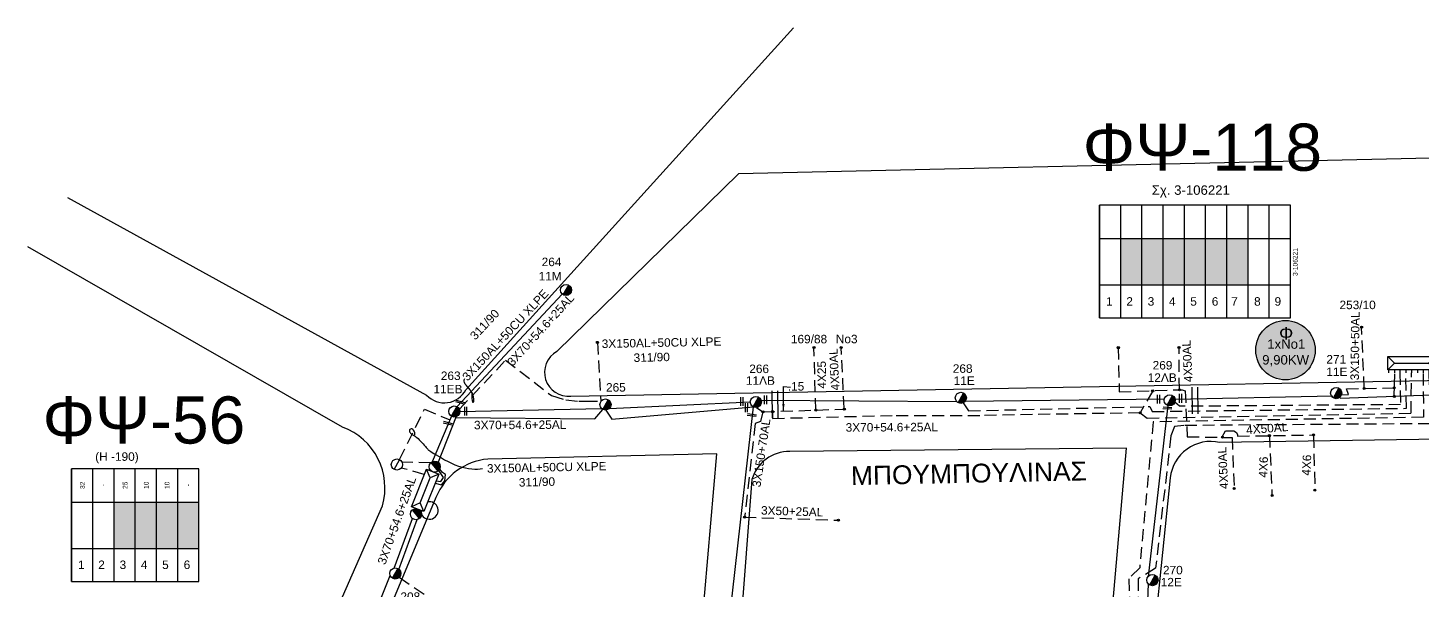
# Model space of a CAD drawing. Header units: millimetres. Extents: x 31 to 3826, y 22 to 1041.
# Drawn here: x 1044.8 to 1340.4, y 536.1 to 655.3 of the extents above; entities that cross this region are included whole.
import ezdxf
from ezdxf.enums import TextEntityAlignment as Align

# ---------------------------------------------------------------- set-up
doc = ezdxf.new("R2010")
doc.units = ezdxf.units.MM
doc.linetypes.add('DASHED', pattern=[19.05, 12.7, -6.35])
for name, color, linetype in [('Άγνωστα', 7, 'Continuous'), ('Ασφαλειοκιβώτια Χ.Τ 6 αναχωρήσεων', 7, 'Continuous'), ('Ασφαλειοκιβώτια Χ.Τ 9 αναχωρήσεων', 7, 'Continuous'), ('Γυμνά εναέρια ΧΤ και ΦΟΠ (3Φ)   4x50+16AL', 7, 'Continuous'), ('Επιγραφές - Σχήματα', 7, 'Continuous'), ('Καλώδια ΧΤ   3x150+50AL', 7, 'DASHED'), ('Καλώδια ΧΤ   3x150AL+50XLPE', 7, 'DASHED'), ('Μηχανική τομή', 7, 'Continuous'), ('Στύλος ΦΜ', 7, 'Continuous'), ('Στύλος ΦΜ @ 1', 7, 'Continuous'), ('Συνδέσεις', 7, 'Continuous'), ('Συνεστραμμένα ΧΤ   3x70+54.6+25 AL', 7, 'SYN_LINE'), ('Τομή', 7, 'Continuous'), ('Υποσταθμός εναέριος 2 στύλων', 7, 'Continuous'), ('Υποσταθμός πόλεως', 7, 'Continuous'), ('Υπόβαθρο ΔΕΗ', 7, 'Continuous'), ('Υπόγεια Καλώδια Δικτύου ΧΤ   .075', 7, 'DASHED'), ('Υπόγεια Καλώδια Δικτύου ΧΤ   .15', 7, 'DASHED'), ('Υπόγεια καλώδια Δικτύου ΧΤ και Παρ. ΧΤ - 3X150+70 AL', 7, 'DASHED'), ('Υπόγεια καλώδια Παροχών ΧΤ   .10 -', 7, 'DASHED'), ('Υπόγεια καλώδια Παροχών ΧΤ   4x25', 7, 'DASHED'), ('Υπόγεια καλώδια Παροχών ΧΤ   4x50AL', 7, 'DASHED'), ('Υπόγεια καλώδια Παροχών ΧΤ   4x6', 7, 'DASHED'), ('Χώρος', 7, 'Continuous')]:
    doc.layers.add(name, color=color, linetype=linetype)
doc.styles.get("Standard").update_dxf_attribs({"font": 'arial.ttf'})
doc.linetypes.add('SYN_LINE', pattern='A,0.5,-0.0001,["/\\/\\/\\/",Standard,S=0.1,R=0,X=0,Y=-0.05],-0.25', length=0.7501)
doc.dimstyles.new('ISO-25', dxfattribs={"dimtxt": 2.5, "dimasz": 2.5, "dimexe": 1.25, "dimexo": 0.625, "dimtad": 1, "dimtxsty": 'Standard', "dimcen": 2.5, "dimadec": 0, "dimazin": 0, "dimtfac": 1, "dimtmove": 0, "dimatfit": 3, "dimfxl": 1, "dimarcsym": 0})

# ---------------------------------------------------------------- blocks, each defined once
blk = doc.blocks.new('ΥΠΑΡΧΩΝ ΤΣΙΜΕΝΤΕΝΙΟΣ ΣΤΥΛΟΣ')
at = {"layer": 'Στύλος ΦΜ'}
blk.add_hatch(color=7, dxfattribs=at).paths.add_polyline_path([(-1.29, -2.28, 0.574793), (2.62, 0, 0.268822), (1.3, 2.27)])
at = {"layer": 'Στύλος ΦΜ', "color": 7}
blk.add_line((-1.29, -2.28), (1.3, 2.27), dxfattribs=at)
blk.add_circle((0, 0), 2.62, dxfattribs=at)
at = {"layer": 'Στύλος ΦΜ', "flags": 4}
for tag, p in [('ΤΥΠΟΣ', (-4.91, 3.03)), ('ΑΡΙΘΜΟΣ', (-4.68, 8.05))]:
    blk.add_attdef(tag, p, '', height=4, dxfattribs=at)
blk = doc.blocks.new('ΠΡΟΒΛΕΠΟΜΕΝΟΣ ΤΣΙΜΕΝΤΕΝΙΟΣ ΣΤΥΛΟΣ')
at = {"layer": 'Στύλος ΦΜ', "color": 7}
blk.add_line((-1.29, -2.28), (1.3, 2.27), dxfattribs=at)
blk.add_circle((0, 0), 2.62, dxfattribs=at)
at = {"layer": 'Στύλος ΦΜ', "flags": 4}
for tag, p in [('ΤΥΠΟΣ', (-4.12, 3.18)), ('ΑΡΙΘΜΟΣ', (-3.98, 8.33))]:
    blk.add_attdef(tag, p, '', height=4, dxfattribs=at)
blk = doc.blocks.new('ΥΠΟΣΤΑΘΜΟΣ ΕΝΑΕΡΙΟΣ ΕΠΙ 2 ΣΤΥΛΩΝ')
at = {"layer": 'Υποσταθμός εναέριος 2 στύλων', "linetype": 'Continuous'}
for points in [[(-11.97, -2.11, 0.574793), (-8.45, -0.07, 0.268822), (-9.64, 1.98)], [(9.68, -2.15, 0.574793), (13.19, -0.1, 0.268822), (12.01, 1.95)]]:
    blk.add_hatch(color=256, dxfattribs=at).paths.add_polyline_path(points)
for p, q in [((-11.97, -2.11), (-9.64, 1.98)), ((9.68, -2.15), (12.01, 1.95))]:
    blk.add_line(p, q, dxfattribs=at)
for centre in [(-10.81, -0.07), (10.84, -0.1)]:
    blk.add_circle(centre, 2.36, dxfattribs=at)
at = {"layer": 'Υποσταθμός πόλεως', "linetype": 'Continuous', "ltscale": 40}
blk.add_lwpolyline([(-8.57, 2.82), (8.57, 2.82), (8.57, -2.82), (-8.57, -2.82)], close=True, dxfattribs=at)
for points in [[(-5.75, 0), (-8.57, 2.82)], [(-8.57, -2.82), (-5.75, 0)], [(-5.75, 0), (5.75, 0)], [(5.75, 0), (8.57, 2.82)], [(8.57, -2.82), (5.75, 0)]]:
    blk.add_lwpolyline(points, dxfattribs=at)
at = {"layer": 'Υποσταθμός εναέριος 2 στύλων', "ltscale": 40, "flags": 1}
for tag, p in [('ΜΕΤΑΣΧΗΜΑΤΙΣΜΟΣ', (14.09, 2.51)), ('ΙΣΧΥΣ', (14.07, -0.28)), ('ΑΡΙΘΜΟΣ', (14.19, -3))]:
    blk.add_attdef(tag, p, '', height=1.8, dxfattribs=at)
blk = doc.blocks.new('_ΣΥΝΔΕΣΗ')
at = {"layer": 'Συνδέσεις', "linetype": 'SYN_LINE', "ltscale": 40}
blk.add_hatch(color=256, dxfattribs=at).paths.add_polyline_path([(0.5, -0.01, 1), (-0.5, -0.01, 1)])
at = {"layer": 'Συνδέσεις'}
blk.add_circle((0, -0.01), 0.5, dxfattribs=at)
blk = doc.blocks.new('ΜΗΧΑΝΙΚΗ ΤΟΜΗ')
at = {"layer": 'Μηχανική τομή', "ltscale": 40}
for p, q in [((-1.89, 0.78), (1.89, 0.78)), ((1.89, 0), (-1.89, 0))]:
    blk.add_line(p, q, dxfattribs=at)
blk = doc.blocks.new('ΑΣΦΑΛΕΙΟΚΙΒΩΤΙΟ ΥΠΟΣΤΑΘΜΟΥ 6 ΑΝΑΧΩΡΗΣΕΩΝ')
at = {"layer": 'Ασφαλειοκιβώτια Χ.Τ 6 αναχωρήσεων', "ltscale": 40}
for p, q in [((-23.91, 27), (23.91, 27)), ((-9.83, 27), (-9.83, -27)), ((9.83, 27), (9.83, -27)), ((-23.91, 18), (23.91, 18)), ((-23.91, 9), (23.91, 9)), ((-23.91, 0), (23.91, 0)), ((-23.91, -9), (23.91, -9)), ((-23.91, -18), (23.91, -18))]:
    blk.add_line(p, q, dxfattribs=at)
at = {"layer": 'Ασφαλειοκιβώτια Χ.Τ 6 αναχωρήσεων'}
blk.add_lwpolyline([(-23.91, -27), (23.91, -27), (23.91, 27), (-23.91, 27)], close=True, dxfattribs=at)
for s, p in [('1', (-18.59, 24.27)), ('2', (-18.59, 15.7)), ('3', (-18.59, 6.63)), ('4', (-18.59, -2.39)), ('5', (-18.59, -11.4)), ('6', (-18.59, -20.54))]:
    blk.add_text(s, height=3.6, rotation=270, dxfattribs=at).set_placement(p)
at = {"layer": 'Ασφαλειοκιβώτια Χ.Τ 6 αναχωρήσεων', "ltscale": 40}
for tag, height, p in [('ΟΝΟΜΑ', 5, (-0.27, 31.68)), ('ΚΕΙΜΕΝΟ 1', 2, (16.95, 22.41)), ('ΚΕΙΜΕΝΟ 2', 2, (16.95, 13.71)), ('ΚΕΙΜΕΝΟ 3', 2, (16.95, 4.31)), ('ΚΕΙΜΕΝΟ 4', 2, (16.95, -4.67)), ('ΚΕΙΜΕΝΟ 5', 2, (16.95, -13.51)), ('ΚΕΙΜΕΝΟ 6', 2, (16.95, -22.43)), ('ΣΧ', 2, (-0.21, -29.21))]:
    blk.add_attdef(tag, text='', height=height, dxfattribs=at).set_placement(p, align=Align.MIDDLE_CENTER)
blk = doc.blocks.new('ΑΣΦΑΛΕΙΟΚΙΒΩΤΙΟ ΥΠΟΣΤΑΘΜΟΥ 9 ΑΝΑΧΩΡΗΣΕΩΝ')
at = {"layer": 'Ασφαλειοκιβώτια Χ.Τ 9 αναχωρήσεων', "ltscale": 40}
for p, q in [((-23.8, 40.36), (24.02, 40.36)), ((-9.72, 40.36), (-9.72, -40.64)), ((9.94, 40.36), (9.94, -40.64)), ((-23.8, 31.36), (24.02, 31.36)), ((-23.8, 22.36), (24.02, 22.36)), ((-23.8, 13.36), (24.02, 13.36)), ((-23.8, 4.36), (24.02, 4.36)), ((-23.8, -4.64), (24.02, -4.64)), ((-23.8, -13.64), (24.02, -13.64)), ((-23.8, -22.64), (24.02, -22.64)), ((-23.8, -31.64), (24.02, -31.64))]:
    blk.add_line(p, q, dxfattribs=at)
at = {"layer": 'Ασφαλειοκιβώτια Χ.Τ 9 αναχωρήσεων'}
blk.add_lwpolyline([(-23.8, -40.64), (24.02, -40.64), (24.02, 40.36), (-23.8, 40.36)], close=True, dxfattribs=at)
for s, p in [('1', (-18.61, 37.57)), ('2', (-18.61, 29)), ('3', (-18.61, 19.93)), ('4', (-18.61, 10.91)), ('5', (-18.61, 1.89)), ('6', (-18.61, -7.24)), ('7', (-18.61, -15.48)), ('8', (-18.61, -25.17)), ('9', (-18.61, -33.86))]:
    blk.add_text(s, height=3.6, rotation=270, dxfattribs=at).set_placement(p)
at = {"layer": 'Ασφαλειοκιβώτια Χ.Τ 9 αναχωρήσεων', "ltscale": 40}
for tag, height, p in [('ΟΝΟΜΑ', 5, (-0.16, 44.31)), ('ΚΕΙΜΕΝΟ 1', 2, (17.06, 35.59)), ('ΚΕΙΜΕΝΟ 2', 2, (17.06, 26.88)), ('ΚΕΙΜΕΝΟ 3', 2, (17.06, 17.69)), ('ΚΕΙΜΕΝΟ 4', 2, (17.06, 8.71)), ('ΚΕΙΜΕΝΟ 5', 2, (17.06, -0.13)), ('ΚΕΙΜΕΝΟ 6', 2, (17.06, -9.05)), ('ΚΕΙΜΕΝΟ 7', 2, (17.06, -18.13)), ('ΚΕΙΜΕΝΟ 8', 2, (17.06, -26.85)), ('ΚΕΙΜΕΝΟ 9', 2, (17.06, -35.99)), ('ΣΧ', 2, (-0.1, -42.64))]:
    blk.add_attdef(tag, text='', height=height, dxfattribs=at).set_placement(p, align=Align.MIDDLE_CENTER)
blk = doc.blocks.new('ΤΟΜΗ')
at = {"layer": 'Τομή', "ltscale": 40}
for p, q in [((-5.68, 0), (5.68, 0)), ((5.68, -2.33), (-5.68, -2.33))]:
    blk.add_line(p, q, dxfattribs=at)
blk = doc.blocks.new('ΧΩΡΟΣ')
at = {"layer": 'Χώρος', "ltscale": 40, "true_color": 0xff4747}
blk.add_hatch(color=13, dxfattribs=at).paths.add_polyline_path([(12.17, -0.19, 1), (-13.03, -0.19, 1)])
at = {"layer": 'Χώρος', "ltscale": 40}
blk.add_circle((-0.43, -0.19), 12.6, dxfattribs=at)
at = {"layer": 'Χώρος', "ltscale": 30, "insert": (-3.14, 9.64), "char_height": 5.4, "width": 408.8913, "attachment_point": 1}
blk.add_mtext('Φ', dxfattribs=at)
at = {"layer": 'Χώρος', "ltscale": 40}
blk.add_attdef('ΑΡΙΘΜΟΣ_001', (-5.24, -3.99), '', height=5.4, dxfattribs=at)
blk = doc.blocks.new('ΥΠΟΣΤΑΘΜΟΣ ΠΟΛΕΩΣ 9 ΑΝΑΧΩΡΗΣΕΩΝ')
at = {"layer": 'Υποσταθμός πόλεως', "ltscale": 40}
for p, q in [((-9.63, -2.82), (-9.63, -4)), ((-7.12, -2.82), (-7.12, -4)), ((-4.84, -2.82), (-4.84, -4)), ((-2.36, -2.82), (-2.36, -4)), ((0.09, -2.82), (0.09, -4)), ((2.55, -2.82), (2.55, -4)), ((5.02, -2.82), (5.02, -4)), ((7.48, -2.82), (7.48, -4)), ((9.61, -2.82), (9.61, -4))]:
    blk.add_line(p, q, dxfattribs=at)
blk.add_lwpolyline([(-10.02, 2.82), (10.02, 2.82), (10.02, -2.82), (-10.02, -2.82)], close=True, dxfattribs=at)
for points in [[(-7.21, 0), (-10.02, 2.82)], [(-10.02, -2.82), (-7.21, 0)], [(-7.21, 0), (7.21, 0)], [(7.21, 0), (10.02, 2.82)], [(10.02, -2.82), (7.21, 0)]]:
    blk.add_lwpolyline(points, dxfattribs=at)
at = {"layer": 'Υποσταθμός πόλεως', "linetype": 'SYN_LINE', "ltscale": 40, "flags": 1}
for tag, p in [('ΜΕΤΑΣΧΗΜΑΤΙΣΜΟΣ', (10.79, 1.71)), ('ΙΣΧΥΣ', (10.77, -1.08)), ('ΑΡΙΘΜΟΣ', (10.89, -3.8))]:
    blk.add_attdef(tag, p, '', height=1.8, dxfattribs=at)

msp = doc.modelspace()

# ---------------------------------------------------------------- hatches: boundary and pattern name
at = {"layer": 'Ασφαλειοκιβώτια Χ.Τ 6 αναχωρήσεων', "ltscale": 0.2}
h = msp.add_hatch(color=62, dxfattribs=at)
h.dxf.hatch_style = 1
h.paths.add_polyline_path([(1063.05, 554.76), (1063.05, 544.93), (1067.55, 544.93), (1067.55, 554.76)])
h = msp.add_hatch(color=1, dxfattribs=at)
h.dxf.hatch_style = 1
h.paths.add_polyline_path([(1067.55, 554.76), (1067.55, 544.93), (1072.05, 544.93), (1072.05, 554.76)])
h = msp.add_hatch(color=5, dxfattribs=at)
h.dxf.hatch_style = 1
h.paths.add_polyline_path([(1072.05, 554.76), (1072.05, 544.93), (1076.55, 544.93), (1076.55, 554.76)])
h = msp.add_hatch(color=27, dxfattribs=at)
h.dxf.hatch_style = 1
h.paths.add_polyline_path([(1076.55, 554.76), (1076.55, 544.93), (1081.05, 544.93), (1081.05, 554.76)])
at = {"layer": 'Ασφαλειοκιβώτια Χ.Τ 9 αναχωρήσεων', "ltscale": 20}
h = msp.add_hatch(color=27, dxfattribs=at)
h.dxf.hatch_style = 1
h.paths.add_polyline_path([(1276.52, 610.68), (1276.52, 600.85), (1281.02, 600.85), (1281.02, 610.68)])
h = msp.add_hatch(color=2, dxfattribs=at)
h.dxf.hatch_style = 1
h.paths.add_polyline_path([(1281.02, 610.68), (1281.02, 600.85), (1285.52, 600.85), (1285.52, 610.68)])
h = msp.add_hatch(color=133, dxfattribs=at)
h.dxf.hatch_style = 1
h.paths.add_polyline_path([(1285.52, 610.68), (1285.52, 600.85), (1290.02, 600.85), (1290.02, 610.68)])
h = msp.add_hatch(color=6, dxfattribs=at)
h.dxf.hatch_style = 1
h.paths.add_polyline_path([(1290.02, 610.68), (1290.02, 600.85), (1294.52, 600.85), (1294.52, 610.68)])
h = msp.add_hatch(color=30, dxfattribs=at)
h.dxf.hatch_style = 1
h.paths.add_polyline_path([(1294.52, 610.68), (1294.52, 600.85), (1299.02, 600.85), (1299.02, 610.68)])
h = msp.add_hatch(color=173, dxfattribs=at)
h.dxf.hatch_style = 1
h.paths.add_polyline_path([(1299.02, 610.68), (1299.02, 600.85), (1303.52, 600.85), (1303.52, 610.68)])

# ---------------------------------------------------------------- linework, layer by layer
at = {"color": 27, "ltscale": 0.2}
for points in [[(1334.58, 581.96), (1334.46, 577.23)], [(1198.57, 574.97), (1192.97, 525.4)]]:
    msp.add_lwpolyline(points, dxfattribs=at)
at = {"color": 27, "linetype": 'DASHED', "ltscale": 0.2}
msp.add_lwpolyline([(1323.32, 577.47), (1324.83, 577.58), (1324.39, 578.78), (1334.37, 578.96)], dxfattribs=at)
at = {"color": 2, "ltscale": 0.2}
msp.add_lwpolyline([(1286.48, 575.22), (1282.34, 538.96)], dxfattribs=at)
at = {"color": 1, "linetype": 'SYN_LINE', "ltscale": 10}
for points in [[(1134.62, 572.95), (1130.48, 563.27)], [(1131.14, 558.76), (1132.46, 558.44), (1133.2, 559.24), (1133.35, 560.63), (1133.35, 560.63), (1132.72, 561.06), (1132.12, 561.73)]]:
    msp.add_lwpolyline(points, dxfattribs=at)
at = {"color": 62, "ltscale": 0.2}
msp.add_lwpolyline([(1117.23, 528.25), (1121.62, 539.16)], dxfattribs=at)
at = {"ltscale": 0.2}
msp.add_lwpolyline([(1282.33, 537.47), (1281.96, 528.25)], dxfattribs=at)
at = {"layer": 'Άγνωστα', "color": 5, "linetype": 'DASHED', "ltscale": 0.2}
for points in [[(1165.57, 588.59), (1166.3, 576.12)], [(1136.28, 574.44), (1146.09, 584.85), (1155.85, 577.33), (1158.83, 576.42), (1161.63, 576.12), (1163.02, 576.12), (1166.3, 576.12)], [(1123.62, 563.75), (1128.88, 574.48), (1134.29, 572.17)], [(1128.85, 560.61), (1123.94, 561.97)], [(1130.19, 563.04), (1124.09, 563.25)]]:
    msp.add_lwpolyline(points, dxfattribs=at)
at = {"layer": 'Άγνωστα', "color": 133, "linetype": 'DASHED', "ltscale": 0.2}
msp.add_lwpolyline([(1243.1, 575.78), (1244.22, 574.11), (1282.69, 575.01), (1283.17, 573.95), (1337.09, 574.64), (1336.96, 582.19)], dxfattribs=at)
at = {"layer": 'Άγνωστα', "color": 6, "linetype": 'DASHED', "ltscale": 0.2}
for points in [[(1280.63, 573.67), (1282.15, 572.55), (1338.08, 573.59), (1338.18, 582.19)], [(1283.33, 578.37), (1283.33, 578.37), (1280.63, 573.67), (1246.8, 573.13)], [(1202.67, 573.93), (1202.67, 573.73), (1202.69, 572.5), (1228.89, 573.13), (1246.8, 573.13)], [(1196.64, 551.55), (1216.76, 550.91)]]:
    msp.add_lwpolyline(points, dxfattribs=at)
at = {"layer": 'Άγνωστα', "color": 2, "linetype": 'DASHED', "ltscale": 0.2}
msp.add_lwpolyline([(1335.71, 582.19), (1335.87, 575.42), (1288.96, 575.06), (1288.01, 575.91)], dxfattribs=at)
at = {"layer": 'Γυμνά εναέρια ΧΤ και ΦΟΠ (3Φ)   4x50+16AL', "color": 27, "ltscale": 0.2}
msp.add_lwpolyline([(1323.05, 576.77), (1352.22, 577.83)], dxfattribs=at)
at = {"layer": 'Επιγραφές - Σχήματα'}
for points in [[(1138.91, 578.08), (1138.91, 577.29), (1138.94, 576.71), (1138.98, 576.31), (1139.03, 576.06), (1139.09, 575.93), (1139.16, 575.9), (1139.22, 575.92), (1139.27, 575.97), (1139.31, 576.03), (1139.34, 576.1), (1139.37, 576.16), (1139.38, 576.24), (1139.38, 576.33), (1139.37, 576.44), (1139.36, 576.56), (1139.34, 576.71), (1139.31, 576.88), (1139.27, 577.07), (1139.22, 577.28), (1139.14, 577.51), (1139.04, 577.75), (1138.91, 578.02), (1138.74, 578.29), (1138.54, 578.58), (1138.29, 578.88), (1138.03, 579.18), (1137.77, 579.49), (1137.54, 579.79), (1137.36, 580.1), (1137.27, 580.39), (1137.27, 580.67), (1137.41, 580.94)], [(1126.86, 568.99), (1126.82, 569.44), (1126.72, 569.78), (1126.58, 570.02), (1126.41, 570.17), (1126.23, 570.26), (1126.05, 570.27), (1125.89, 570.24), (1125.77, 570.17), (1125.7, 570.07), (1125.68, 569.95), (1125.69, 569.82), (1125.74, 569.68), (1125.82, 569.54), (1125.91, 569.4), (1126.01, 569.28), (1126.12, 569.18), (1126.23, 569.1), (1126.34, 569.03), (1126.46, 568.97), (1126.59, 568.91), (1126.73, 568.84), (1126.89, 568.74), (1127.07, 568.61), (1127.28, 568.44), (1127.51, 568.22), (1127.77, 567.96), (1128.04, 567.68), (1128.32, 567.38), (1128.59, 567.08), (1128.84, 566.79), (1129.07, 566.53), (1129.27, 566.3), (1129.43, 566.11), (1129.56, 565.97), (1129.69, 565.84), (1129.84, 565.73), (1130.01, 565.6), (1130.22, 565.46), (1130.5, 565.28), (1130.87, 565.06), (1131.33, 564.78), (1131.87, 564.46), (1132.48, 564.1), (1133.15, 563.73), (1133.87, 563.36), (1134.6, 563), (1135.35, 562.67), (1136.1, 562.38), (1136.84, 562.15), (1137.55, 561.98), (1138.24, 561.85), (1138.9, 561.78), (1139.53, 561.74), (1140.13, 561.75), (1140.7, 561.79), (1141.22, 561.86)]]:
    msp.add_lwpolyline(points, dxfattribs=at)
at = {"layer": 'Καλώδια ΧΤ   3x150+50AL', "color": 27, "ltscale": 0.2}
msp.add_lwpolyline([(1328.14, 578.86), (1327.59, 591.85)], dxfattribs=at)
at = {"layer": 'Καλώδια ΧΤ   3x150AL+50XLPE', "color": 30, "ltscale": 0.2}
msp.add_lwpolyline([(1340.64, 582.03), (1340.71, 572.74), (1283.39, 571.78), (1280.54, 540.83), (1278.23, 538.48), (1278.56, 528.25), (1278.56, 502.87), (1290.19, 495.88), (1293.87, 496.43), (1344.42, 465.82), (1355.15, 459.18), (1354.45, 457.39), (1360.99, 453.65), (1362.28, 455.13), (1366.56, 452.95), (1371.6, 461.56)], dxfattribs=at)
at = {"layer": 'Συνεστραμμένα ΧΤ   3x70+54.6+25 AL', "color": 1, "ltscale": 20}
for p, q in [((1135.79, 574.99), (1158.09, 598.85)), ((1136.38, 573.97), (1166.45, 574.58)), ((1168.08, 574.59), (1197.97, 575.99))]:
    msp.add_line(p, q, dxfattribs=at)
at = {"layer": 'Συνεστραμμένα ΧΤ   3x70+54.6+25 AL', "color": 133, "ltscale": 20}
for p, q in [((1243.55, 576.14), (1285.79, 576.68)), ((1200.26, 576.38), (1241.72, 576.11))]:
    msp.add_line(p, q, dxfattribs=at)
at = {"layer": 'Συνεστραμμένα ΧΤ   3x70+54.6+25 AL', "color": 27, "ltscale": 20}
for p, q in [((1288.06, 576.56), (1321.46, 577.3)), ((1168.64, 572.35), (1198.64, 574.93)), ((1135.56, 572.7), (1164.99, 572.43))]:
    msp.add_line(p, q, dxfattribs=at)
at = {"layer": 'Συνεστραμμένα ΧΤ   3x70+54.6+25 AL', "color": 27, "ltscale": 8}
for p, q in [((1164.99, 572.43), (1166.68, 574.41)), ((1167.37, 574.26), (1168.64, 572.35))]:
    msp.add_line(p, q, dxfattribs=at)
at = {"layer": 'Συνεστραμμένα ΧΤ   3x70+54.6+25 AL', "color": 1, "ltscale": 8}
msp.add_line((1168.08, 574.59), (1168.08, 574.59), dxfattribs=at)
at = {"layer": 'Συνεστραμμένα ΧΤ   3x70+54.6+25 AL', "color": 27, "ltscale": 10}
msp.add_line((1135.63, 572.87), (1131.76, 563.2), dxfattribs=at)
at = {"layer": 'Συνεστραμμένα ΧΤ   3x70+54.6+25 AL', "color": 62, "ltscale": 10}
msp.add_line((1122.42, 540.75), (1126.32, 551.28), dxfattribs=at)
at = {"layer": 'Συνεστραμμένα ΧΤ   3x70+54.6+25 AL', "color": 62, "ltscale": 15}
msp.add_line((1123.43, 540.44), (1127.35, 551.05), dxfattribs=at)
at = {"layer": 'Συνεστραμμένα ΧΤ   3x70+54.6+25 AL', "color": 27, "ltscale": 10}
msp.add_lwpolyline([(1131.34, 559.26), (1132.33, 559.12), (1132.89, 559.98), (1131.92, 561.44), (1131.92, 561.44)], dxfattribs=at)
at = {"layer": 'Συνεστραμμένα ΧΤ   3x70+54.6+25 AL', "color": 62, "ltscale": 15}
msp.add_arc((1129.93, 552.97), 1.85, 203.6331, 101.5159, dxfattribs=at)
at = {"layer": 'Υπόβαθρο ΔΕΗ', "ltscale": 0.2}
for points in [[(1053.22, 619.38), (1129.33, 577.42, 0.513945), (1137.66, 578.56), (1207.11, 655.32)], [(1195.45, 624.38), (1156.94, 586.69, 0.816953), (1159.92, 577.24), (1445.94, 582.45), (1445.25, 629.99), (1195.45, 624.38)]]:
    msp.add_lwpolyline(points, format="xyb", dxfattribs=at)
at = {"layer": 'Υπόβαθρο ΔΕΗ'}
for points in [[(1065.33, 346.13), (1065.56, 361.59), (1066.07, 370.32), (1066.73, 377.91), (1067.38, 385.14), (1068.82, 395.67), (1070.47, 407), (1072.4, 419.02), (1073.94, 427.41), (1076.29, 439.13), (1078.16, 447.98), (1079.55, 454.87), (1081.42, 461.02), (1084.6, 469.83), (1088.58, 480.81), (1104.63, 518.63), (1108.64, 528.25), (1119.97, 553.93, 0.392896), (1111.49, 570.66), (1044.79, 608.87)], [(1452.4, 569.73), (1297.49, 567.41, -0.107969), (1297.49, 567.41, 0.445179), (1287, 559.88), (1283.78, 528.25), (1282.83, 517.67), (1282.35, 512.31), (1283.02, 508.6), (1284.03, 506.78), (1285.85, 504.15), (1289.06, 501.31), (1292.15, 499.52), (1299, 495.32), (1304.54, 491.96), (1311.65, 487.55), (1325.44, 479.2), (1344.33, 467.73)], [(1187.66, 528.25), (1190.84, 564.95), (1142.34, 563.88, 0.27727), (1131.3, 555.75), (1119.84, 528.25)]]:
    msp.add_lwpolyline(points, format="xyb", dxfattribs=at)
msp.add_lwpolyline([(1274.4, 528.25), (1277.72, 566.19), (1206.36, 565.49, 0.337461), (1198.33, 559.56), (1195.87, 528.25), (1194.86, 514.79), (1193.52, 499.03), (1192.83, 491.87), (1193.53, 489.56), (1194.43, 487.82), (1196.31, 486.78), (1198.56, 485.99), (1202.07, 486.51), (1211.28, 488.78), (1228.69, 493.11), (1246.45, 497.61), (1267.76, 503.07), (1270.32, 504.31), (1272.47, 506.45), (1272.61, 507.01)], format="xyb", close=True, dxfattribs=at)
at = {"layer": 'Υπόγεια Καλώδια Δικτύου ΧΤ   .075', "color": 173, "ltscale": 0.2}
msp.add_lwpolyline([(1341.88, 582.19), (1342.15, 571.37), (1289.93, 571), (1287.89, 570.79), (1287.14, 568.81), (1283.92, 540.73), (1280.22, 538.48), (1280.22, 528.25), (1280.07, 505.32), (1283.42, 504.55), (1284.95, 503.74), (1285.43, 502.16), (1291.27, 498.62), (1299.51, 510.34)], dxfattribs=at)
at = {"layer": 'Υπόγεια Καλώδια Δικτύου ΧΤ   .15', "color": 6, "ltscale": 0.2}
msp.add_lwpolyline([(1199.28, 574.82), (1200.66, 573.87), (1217.67, 574.47)], dxfattribs=at)
at = {"layer": 'Υπόγεια καλώδια Δικτύου ΧΤ και Παρ. ΧΤ - 3X150+70 AL', "color": 6, "ltscale": 0.2}
msp.add_lwpolyline([(1200.66, 573.87), (1200.66, 573.87), (1200.12, 571.87), (1198.99, 571.41), (1196.76, 551.57)], dxfattribs=at)
at = {"layer": 'Υπόγεια καλώδια Παροχών ΧΤ   .10 -', "color": 62, "ltscale": 0.2}
msp.add_lwpolyline([(1123.55, 538.8), (1146.64, 523.13), (1148.38, 523.64)], dxfattribs=at)
at = {"layer": 'Υπόγεια καλώδια Παροχών ΧΤ   4x25', "color": 6, "ltscale": 0.2}
msp.add_lwpolyline([(1211.87, 574.26), (1211.47, 587.52)], dxfattribs=at)
at = {"layer": 'Υπόγεια καλώδια Παροχών ΧΤ   4x50AL', "color": 6, "ltscale": 0.2}
for points in [[(1217.88, 574.67), (1217.23, 587.57)], [(1276, 587.5), (1276.19, 578.13), (1289.56, 578.59), (1290.18, 578.36), (1290.6, 568.61), (1300.11, 568.43), (1300.57, 557.64)], [(1288.96, 578.57), (1288.88, 587.55)], [(1297.98, 568.47), (1298.73, 569.84), (1300.53, 569.84), (1301.07, 569.49), (1301.31, 569.04), (1301.31, 568.74), (1317.16, 568.98)]]:
    msp.add_lwpolyline(points, dxfattribs=at)
at = {"layer": 'Υπόγεια καλώδια Παροχών ΧΤ   4x6', "color": 6, "ltscale": 0.2}
for points in [[(1308.04, 568.84), (1308.59, 556.16)], [(1317.39, 568.77), (1317.69, 557.29)]]:
    msp.add_lwpolyline(points, dxfattribs=at)

# ---------------------------------------------------------------- block references
at = {"layer": 'Ασφαλειοκιβώτια Χ.Τ 6 αναχωρήσεων'}
ref = msp.add_blockref('ΑΣΦΑΛΕΙΟΚΙΒΩΤΙΟ ΥΠΟΣΤΑΘΜΟΥ 6 ΑΝΑΧΩΡΗΣΕΩΝ', (1067.55, 549.85), dxfattribs=dict(at, xscale=0.5, yscale=0.5, zscale=0.5, rotation=90))
ref.add_attrib('ΚΕΙΜΕΝΟ 2', '-', dxfattribs={"ltscale": 40, "height": 1, "rotation": 90}).set_placement((1060.7, 558.32), align=Align.MIDDLE_CENTER)
ref.add_attrib('ΚΕΙΜΕΝΟ 1', '32', dxfattribs={"ltscale": 40, "height": 1, "rotation": 90}).set_placement((1056.34, 558.32), align=Align.MIDDLE_CENTER)
ref.add_attrib('ΚΕΙΜΕΝΟ 3', '25', dxfattribs={"ltscale": 40, "height": 1, "rotation": 90}).set_placement((1065.4, 558.32), align=Align.MIDDLE_CENTER)
ref.add_attrib('ΚΕΙΜΕΝΟ 4', '10', dxfattribs={"ltscale": 40, "height": 1, "rotation": 90}).set_placement((1069.88, 558.32), align=Align.MIDDLE_CENTER)
ref.add_attrib('ΚΕΙΜΕΝΟ 5', '10', dxfattribs={"ltscale": 40, "height": 1, "rotation": 90}).set_placement((1074.3, 558.32), align=Align.MIDDLE_CENTER)
ref.add_attrib('ΚΕΙΜΕΝΟ 6', '-', dxfattribs={"ltscale": 40, "height": 1, "rotation": 90}).set_placement((1078.77, 558.32), align=Align.MIDDLE_CENTER)
at = {"layer": 'Ασφαλειοκιβώτια Χ.Τ 9 αναχωρήσεων'}
ref = msp.add_blockref('ΑΣΦΑΛΕΙΟΚΙΒΩΤΙΟ ΥΠΟΣΤΑΘΜΟΥ 9 ΑΝΑΧΩΡΗΣΕΩΝ', (1292.2, 605.71), dxfattribs=dict(at, xscale=0.5, yscale=0.5, zscale=0.5, rotation=90))
ref.add_attrib('ΣΧ', '3-106221', dxfattribs={"ltscale": 40, "height": 1, "rotation": 90}).set_placement((1313.52, 605.66), align=Align.MIDDLE_CENTER)
at = {"layer": 'Μηχανική τομή'}
for p, xscale, yscale, zscale, rotation in [((1195.99, 576.08), 0.4999999999999895, 0.4999999999999895, 0.4999999999999895, 269.8747105420885), ((1201.01, 576.43), 0.4999999999999895, 0.4999999999999895, 0.4999999999999895, 269.8747105420885), ((1284.34, 576.57), 0.4999999999999895, 0.4999999999999895, 0.4999999999999895, 269.8747105420885), ((1289, 576.74), 0.4999999999999895, 0.4999999999999895, 0.4999999999999895, 269.8747105420885), ((1136.41, 575.75), 0.5000000000000121, 0.5000000000000121, 0.5000000000000121, 345.3099509063608), ((1137.43, 574.04), 0.4999999999999895, 0.4999999999999895, 0.4999999999999895, 269.8747105420885), ((1196.95, 574.79), 0.4999999999999893, 0.4999999999999893, 0.4999999999999893, 269.874710542097), ((1286.4, 574.5), 0.5000000000000018, 0.5000000000000018, 0.5000000000000018, 356.1926048091246), ((1133.76, 571.27), 0.5000000000000121, 0.5000000000000121, 0.5000000000000121, 345.3099509063608), ((1198.33, 573.4), 0.4999999999999388, 0.4999999999999388, 0.4999999999999388, 172.1070050303323)]:
    msp.add_blockref('ΜΗΧΑΝΙΚΗ ΤΟΜΗ', p, dxfattribs=dict(at, xscale=xscale, yscale=yscale, zscale=zscale, rotation=rotation))
at = {"layer": 'Στύλος ΦΜ @ 1', "ltscale": 40}
ref = msp.add_blockref('ΥΠΑΡΧΩΝ ΤΣΙΜΕΝΤΕΝΙΟΣ ΣΤΥΛΟΣ', (1158.9, 599.72), dxfattribs=dict(at, xscale=0.4499999999998181, yscale=0.4499999999998181, zscale=0.4499999999998181))
ref.add_attrib('ΤΥΠΟΣ', '264', (1153.73, 604.79), dxfattribs={"layer": 'Στύλος ΦΜ', "height": 1.8, "flags": 4})
ref.add_attrib('ΑΡΙΘΜΟΣ', '11M', (1153.08, 601.76), dxfattribs={"layer": 'Στύλος ΦΜ', "height": 1.8, "flags": 4})
ref = msp.add_blockref('ΥΠΑΡΧΩΝ ΤΣΙΜΕΝΤΕΝΙΟΣ ΣΤΥΛΟΣ', (1322.2, 577.86), dxfattribs=dict(at, xscale=0.4499999999998181, yscale=0.4499999999998181, zscale=0.4499999999998181))
ref.add_attrib('ΤΥΠΟΣ', '271', (1320.12, 584.14), dxfattribs={"layer": 'Στύλος ΦΜ', "height": 1.8, "flags": 4})
ref.add_attrib('ΑΡΙΘΜΟΣ', '11E', (1320.1, 581.48), dxfattribs={"layer": 'Στύλος ΦΜ', "height": 1.8, "flags": 4})
ref = msp.add_blockref('ΥΠΑΡΧΩΝ ΤΣΙΜΕΝΤΕΝΙΟΣ ΣΤΥΛΟΣ', (1135.2, 573.97), dxfattribs=dict(at, xscale=0.4499999999998181, yscale=0.4499999999998181, zscale=0.4499999999998181))
ref.add_attrib('ΤΥΠΟΣ', '263', (1132.35, 580.64), dxfattribs={"layer": 'Στύλος ΦΜ', "height": 1.8, "flags": 4})
ref.add_attrib('ΑΡΙΘΜΟΣ', '11EB', (1130.79, 577.81), dxfattribs={"layer": 'Στύλος ΦΜ', "height": 1.8, "flags": 4})
ref = msp.add_blockref('ΥΠΑΡΧΩΝ ΤΣΙΜΕΝΤΕΝΙΟΣ ΣΤΥΛΟΣ', (1199.15, 575.99), dxfattribs=dict(at, xscale=0.4499999999998181, yscale=0.4499999999998181, zscale=0.4499999999998181))
ref.add_attrib('ΤΥΠΟΣ', '266', (1197.75, 582.11), dxfattribs={"layer": 'Στύλος ΦΜ', "height": 1.8, "flags": 4})
ref.add_attrib('ΑΡΙΘΜΟΣ', '11ΛB', (1197.04, 579.62), dxfattribs={"layer": 'Στύλος ΦΜ', "height": 1.8, "flags": 4})
ref = msp.add_blockref('ΥΠΑΡΧΩΝ ΤΣΙΜΕΝΤΕΝΙΟΣ ΣΤΥΛΟΣ', (1242.62, 576.86), dxfattribs=dict(at, xscale=0.4499999999998181, yscale=0.4499999999998181, zscale=0.4499999999998181))
ref.add_attrib('ΤΥΠΟΣ', '268', (1240.9, 582.17), dxfattribs={"layer": 'Στύλος ΦΜ', "height": 1.8, "flags": 4})
ref.add_attrib('ΑΡΙΘΜΟΣ', '11E', (1241.08, 579.59), dxfattribs={"layer": 'Στύλος ΦΜ', "height": 1.8, "flags": 4})
ref = msp.add_blockref('ΥΠΑΡΧΩΝ ΤΣΙΜΕΝΤΕΝΙΟΣ ΣΤΥΛΟΣ', (1286.91, 576.32), dxfattribs=dict(at, xscale=0.4499999999998181, yscale=0.4499999999998181, zscale=0.4499999999998181))
ref.add_attrib('ΤΥΠΟΣ', '269', (1283.28, 582.87), dxfattribs={"layer": 'Στύλος ΦΜ', "height": 1.8, "flags": 4})
ref.add_attrib('ΑΡΙΘΜΟΣ', '12ΛB', (1282.24, 580.25), dxfattribs={"layer": 'Στύλος ΦΜ', "height": 1.8, "flags": 4})
ref = msp.add_blockref('ΥΠΑΡΧΩΝ ΤΣΙΜΕΝΤΕΝΙΟΣ ΣΤΥΛΟΣ', (1167.26, 575.44), dxfattribs=dict(at, xscale=0.4499999999998181, yscale=0.4499999999998181, zscale=0.4499999999998181))
ref.add_attrib('ΤΥΠΟΣ', '265', (1167.37, 578.18), dxfattribs={"layer": 'Στύλος ΦΜ', "height": 1.8, "flags": 4})
at = {"layer": 'Στύλος ΦΜ @ 1', "ltscale": 40, "xscale": 0.4499999999998181, "yscale": 0.4499999999998181, "zscale": 0.4499999999998181}
msp.add_blockref('ΠΡΟΒΛΕΠΟΜΕΝΟΣ ΤΣΙΜΕΝΤΕΝΙΟΣ ΣΤΥΛΟΣ', (1123.03, 562.72), dxfattribs=at)
at = {"layer": 'Στύλος ΦΜ @ 1', "ltscale": 40}
ref = msp.add_blockref('ΥΠΑΡΧΩΝ ΤΣΙΜΕΝΤΕΝΙΟΣ ΣΤΥΛΟΣ', (1283.24, 538.2), dxfattribs=dict(at, xscale=0.4499999999998181, yscale=0.4499999999998181, zscale=0.4499999999998181))
ref.add_attrib('ΤΥΠΟΣ', '270', (1285.47, 539.42), dxfattribs={"layer": 'Στύλος ΦΜ', "height": 1.8, "flags": 4})
ref.add_attrib('ΑΡΙΘΜΟΣ', '12E', (1285, 536.87), dxfattribs={"layer": 'Στύλος ΦΜ', "height": 1.8, "flags": 4})
ref = msp.add_blockref('ΥΠΑΡΧΩΝ ΤΣΙΜΕΝΤΕΝΙΟΣ ΣΤΥΛΟΣ', (1122.7, 539.61), dxfattribs=dict(at, xscale=0.4499999999998181, yscale=0.4499999999998181, zscale=0.4499999999998181))
ref.add_attrib('ΤΥΠΟΣ', '208', (1123.78, 533.8), dxfattribs={"layer": 'Στύλος ΦΜ', "height": 1.8, "flags": 4})
ref.add_attrib('ΑΡΙΘΜΟΣ', '11EB', (1122.29, 531.11), dxfattribs={"layer": 'Στύλος ΦΜ', "height": 1.8, "flags": 4})
at = {"layer": 'Συνδέσεις', "xscale": 0.4499999999998181, "yscale": 0.4499999999998181, "zscale": 0.4499999999998181}
for p in [(1327.59, 591.85), (1165.55, 588.62), (1211.47, 587.53), (1217.24, 587.52), (1276, 587.5), (1288.88, 587.55), (1283.3, 578.33), (1288.96, 578.57), (1328.14, 578.86), (1334.51, 579), (1334.54, 577.16), (1200.66, 573.88), (1202.67, 573.93), (1211.87, 574.27), (1217.9, 574.45), (1280.64, 573.68), (1298.1, 568.51), (1308.04, 568.84), (1317.39, 569), (1300.57, 557.64), (1308.61, 556.16), (1317.69, 557.29), (1196.76, 551.57), (1216.65, 550.91)]:
    msp.add_blockref('_ΣΥΝΔΕΣΗ', p, dxfattribs=at)
at = {"layer": 'Τομή', "xscale": 0.4999999999998508, "yscale": 0.4999999999998508, "zscale": 0.4999999999998508, "rotation": 270.8821454902587}
for p in [(1203.79, 575.49), (1292.85, 576.31)]:
    msp.add_blockref('ΤΟΜΗ', p, dxfattribs=at)
at = {"layer": 'Υποσταθμός εναέριος 2 στύλων', "xscale": 0.4999999999999871, "yscale": 0.4999999999999871, "zscale": 0.4999999999999871, "rotation": 68.4033554855865}
msp.add_blockref('ΥΠΟΣΤΑΘΜΟΣ ΕΝΑΕΡΙΟΣ ΕΠΙ 2 ΣΤΥΛΩΝ', (1129.02, 557.23), dxfattribs=at)
at = {"layer": 'Υποσταθμός πόλεως', "xscale": 0.5, "yscale": 0.5, "zscale": 0.5}
msp.add_blockref('ΥΠΟΣΤΑΘΜΟΣ ΠΟΛΕΩΣ 9 ΑΝΑΧΩΡΗΣΕΩΝ', (1338.14, 584.19), dxfattribs=at)
at = {"layer": 'Χώρος'}
ref = msp.add_blockref('ΧΩΡΟΣ', (1311.66, 587.07), dxfattribs=dict(at, xscale=0.5, yscale=0.5, zscale=0.5))
ref.add_attrib('ΑΡΙΘΜΟΣ_001', '1xΝο1', (1307.58, 587.27), dxfattribs={"ltscale": 40, "height": 2})
ref.add_attrib('ΑΡΙΘΜΟΣ_002', '9,90KW', (1306.51, 583.92), dxfattribs={"ltscale": 40, "height": 2})

# ---------------------------------------------------------------- texts
at = {"insert": (1283.1, 621.92), "char_height": 2, "width": 58.6811, "attachment_point": 1}
msp.add_mtext('Σχ. 3-106221', dxfattribs=at)
at = {"layer": 'Άγνωστα', "char_height": 1.8, "width": 25.2561, "attachment_point": 1}
for s, insert, rotation in [('3X150AL+50CU XLPE', (1136.71, 581.53), 46.9272), ('3X150AL+50CU XLPE', (1166.45, 589.22), 1.1425), ('3X150AL+50CU XLPE', (1142.11, 562.78), 1.1425), ('3X150AL+50CU XLPE', (1142.11, 562.78), 1.1425), ('3X50+25AL', (1200.27, 553.91), 358.1703)]:
    msp.add_mtext(s, dxfattribs=dict(at, insert=insert, rotation=rotation))
at = {"layer": 'Επιγραφές - Σχήματα', "attachment_point": 1}
for s, insert, char_height, width in [('ΦΨ-118', (1268.44, 635.02), 10, 103.4348), ('ΦΨ-56', (1047.88, 577.16), 10, 103.4348), ('(Η -190)', (1059.06, 565.3), 1.8, 157.7424)]:
    msp.add_mtext(s, dxfattribs=dict(at, insert=insert, char_height=char_height, width=width))
at = {"layer": 'Επιγραφές - Σχήματα', "color": 1, "char_height": 1.8, "width": 30.0034, "attachment_point": 1}
for s, insert in [('{\\C256;253/10}', (1322.9, 597.47)), ('{\\C256;  169/88} ', (1205.18, 590.22)), ('{\\C256;  No3} ', (1214.71, 590.24))]:
    msp.add_mtext(s, dxfattribs=dict(at, insert=insert))
at = {"layer": 'Επιγραφές - Σχήματα', "attachment_point": 1}
for s, insert, char_height, width, rotation in [('311/90', (1138.35, 590.22), 1.8, 17.1183, 46.9272), ('311/90', (1173.2, 586.26), 1.8, 17.1183, 1.4674), ('ΜΠΟΥΜΠΟΥΛΙΝΑΣ', (1219.28, 562.33), 4, 157.7424, 1.1734), ('311/90', (1148.86, 559.82), 1.8, 17.1183, 1.4674)]:
    msp.add_mtext(s, dxfattribs=dict(at, insert=insert, char_height=char_height, width=width, rotation=rotation))
at = {"layer": 'Καλώδια ΧΤ   3x150+50AL', "color": 7, "insert": (1325.21, 580.59), "char_height": 1.8, "width": 168.3718, "attachment_point": 1, "rotation": 89.3836}
msp.add_mtext('3X150+50AL', dxfattribs=at)
at = {"layer": 'Συνεστραμμένα ΧΤ   3x70+54.6+25 AL', "color": 7}
for rotation, p in [(47.5913, (1147.58, 583.44)), (0.3056, (1139.39, 570.18)), (0.3056, (1218.19, 569.68)), (70.2701, (1120.56, 541.33))]:
    msp.add_text('3X70+54.6+25AL', height=1.8, rotation=rotation, dxfattribs=at).set_placement(p)
at = {"layer": 'Υπόγεια Καλώδια Δικτύου ΧΤ   .15', "color": 7, "insert": (1205.92, 580.2), "char_height": 1.8, "width": 168.3718, "attachment_point": 1}
msp.add_mtext('.15', dxfattribs=at)
at = {"layer": 'Υπόγεια καλώδια Δικτύου ΧΤ και Παρ. ΧΤ - 3X150+70 AL', "color": 7, "insert": (1198.34, 558.08), "char_height": 1.8, "width": 168.3718, "attachment_point": 1, "rotation": 81.6235}
msp.add_mtext('3X150+70AL', dxfattribs=at)
at = {"layer": 'Υπόγεια καλώδια Παροχών ΧΤ   4x25', "color": 7, "insert": (1212.24, 578.8), "char_height": 1.8, "width": 168.3718, "attachment_point": 1, "rotation": 90.4776}
msp.add_mtext('4X25', dxfattribs=at)
at = {"layer": 'Υπόγεια καλώδια Παροχών ΧΤ   4x50AL', "color": 7, "char_height": 1.8, "width": 168.3718, "attachment_point": 1}
for insert, rotation in [((1289.97, 580.13), 92.8837), ((1215.1, 578.38), 92.8837), ((1303.03, 570.93), 4.4756), ((1297.53, 557.46), 92.8837)]:
    msp.add_mtext('4X50AL', dxfattribs=dict(at, insert=insert, rotation=rotation))
at = {"layer": 'Υπόγεια καλώδια Παροχών ΧΤ   4x6', "color": 7, "char_height": 1.8, "width": 168.3718, "attachment_point": 1, "rotation": 87.6455}
for insert in [(1314.93, 560.39), (1305.76, 559.98)]:
    msp.add_mtext('4X6', dxfattribs=dict(at, insert=insert))

# ---------------------------------------------------------------- leaders
at = {"layer": 'Επιγραφές - Σχήματα', "linetype": 'ByBlock', "ltscale": 0.2}
msp.add_leader([(1204.98, 574.02), (1205.03, 579.24), (1206.47, 579.15)], dimstyle='ISO-25', override={"dimasz": 1.5, "dimgap": 0.625, "dimtad": 0}, dxfattribs=at)

doc.saveas('drawing.dxf')
